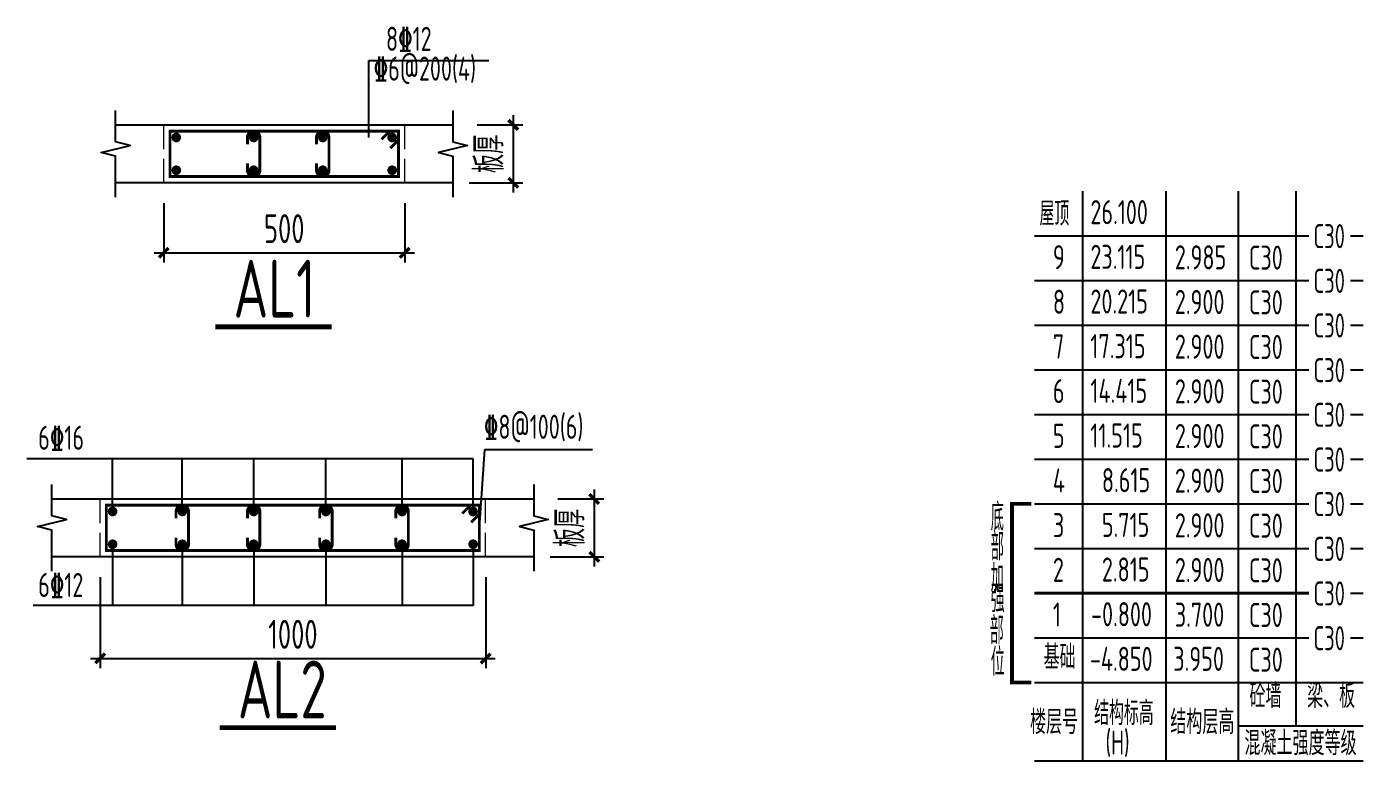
# Model space of a CAD drawing. Extents: x -1712635 to -854203, y -534641 to -21985.
# Drawn here: x -1205130 to -1191265, y -183916 to -176326 of the extents above; entities that cross this region are included whole.
import ezdxf
from ezdxf.enums import TextEntityAlignment as Align

# ---------------------------------------------------------------- set-up
doc = ezdxf.new("R2010")
doc.units = 0
doc.header["$LTSCALE"] = 1000
doc.linetypes.add('DASH', pattern=[0.35, 0.25, -0.1])
doc.layers.get('0').update_dxf_attribs({"linetype": 'CONTINUOUS'})
doc.layers.get('Defpoints').update_dxf_attribs({"linetype": 'CONTINUOUS'})
for name, color, linetype, lineweight in [('7549', 9, 'CONTINUOUS', 18), ('S-REIN', 12, 'CONTINUOUS', 50), ('S-Thin-D', 7, 'DASH', 18)]:
    doc.layers.add(name, color=color, linetype=linetype, lineweight=lineweight)
for name, color, linetype in [('AXIS', 3, 'CONTINUOUS'), ('BEAM_DE', 7, 'CONTINUOUS'), ('NUM', 7, 'CONTINUOUS'), ('REIN', 6, 'CONTINUOUS'), ('S-0-TEXT', 7, 'CONTINUOUS'), ('S-B表格', 2, 'CONTINUOUS'), ('TEXT', 2, 'CONTINUOUS'), ('THIN', 7, 'CONTINUOUS'), ('大样详图_文字', 60, 'CONTINUOUS')]:
    doc.layers.add(name, color=color, linetype=linetype)
doc.styles.add('TSSD_DIMENSION', font='Tssdeng.shx', dxfattribs={"width": 0.7, "bigfont": 'tssdchn.shx'})
doc.styles.add('TSSD_Norm', font='Tssdeng.shx', dxfattribs={"bigfont": 'tssdchn.shx'})
doc.styles.add('TSSD_REIN', font='tssdeng.shx', dxfattribs={"width": 0.7, "height": 300, "bigfont": 'tssdchn.shx'})
doc.dimstyles.new('TSSD_25_100', dxfattribs={"dimtxt": 300, "dimasz": 100, "dimexe": 100, "dimexo": 250, "dimgap": 100, "dimtad": 1, "dimdec": 0, "dimlfac": 0.25, "dimzin": 0, "dimdsep": 46, "dimtxsty": 'TSSD_DIMENSION', "dimblk": 'ARCHTICK', "dimcen": 0, "dimdle": 100, "dimclrt": 7, "dimadec": 0, "dimazin": 0, "dimtfac": 1, "dimtdec": 0, "dimtix": 1, "dimtmove": 2, "dimatfit": 3, "dimldrblk": 'ARCHTICK', "dimfxl": 0, "dimtolj": 1, "dimtzin": 0, "dimarcsym": 0})

# ---------------------------------------------------------------- blocks, each defined once
blk = doc.blocks.new('B20200424131938')
at = {"layer": '7549', "const_width": 40}
blk.add_lwpolyline([(417, 3688), (217, 3688), (217, 1834), (417, 1834)], dxfattribs=at)
at = {"layer": 'S-0-TEXT'}
blk.add_lwpolyline([(1641, 0, 27, 27, 0), (2658, 0, 0, 0, 0)], format="xyseb", dxfattribs=at)
at = {"layer": 'S-B表格'}
for p, q in [((952, 1021), (952, 6932)), ((1817, 1021), (1817, 6932)), ((2567, 1021), (2567, 6932)), ((3167, 1385), (3167, 6932)), ((452, 6469), (3167, 6469)), ((452, 6469), (3167, 6469)), ((3167, 6469), (3298, 6469)), ((3167, 6469), (3298, 6469)), ((3167, 6469), (3298, 6469)), ((3731, 6469), (3862, 6469)), ((3731, 6469), (3862, 6469)), ((3731, 6469), (3862, 6469)), ((452, 6005), (3167, 6005)), ((452, 6005), (3167, 6005)), ((3167, 6005), (3298, 6005)), ((3167, 6005), (3298, 6005)), ((3167, 6005), (3298, 6005)), ((3731, 6005), (3862, 6005)), ((3731, 6005), (3862, 6005)), ((3731, 6005), (3862, 6005)), ((452, 5542), (3167, 5542)), ((452, 5542), (3167, 5542)), ((3167, 5542), (3298, 5542)), ((3167, 5542), (3298, 5542)), ((3167, 5542), (3298, 5542)), ((3731, 5542), (3862, 5542)), ((3731, 5542), (3862, 5542)), ((3731, 5542), (3862, 5542)), ((452, 5078), (3167, 5078)), ((452, 5078), (3167, 5078)), ((3167, 5078), (3298, 5078)), ((3167, 5078), (3298, 5078)), ((3167, 5078), (3298, 5078)), ((3731, 5078), (3862, 5078)), ((3731, 5078), (3862, 5078)), ((3731, 5078), (3862, 5078)), ((452, 4615), (3167, 4615)), ((3167, 4615), (3298, 4615)), ((3731, 4615), (3862, 4615)), ((452, 4151), (3167, 4151)), ((3167, 4151), (3298, 4151)), ((3731, 4151), (3862, 4151)), ((452, 3688), (3167, 3688)), ((3167, 3688), (3298, 3688)), ((3731, 3688), (3862, 3688)), ((452, 3224), (3167, 3224)), ((3167, 3224), (3298, 3224)), ((3731, 3224), (3862, 3224)), ((452, 2761), (3167, 2761)), ((3167, 2761), (3298, 2761)), ((3731, 2761), (3862, 2761)), ((452, 2297), (3167, 2297)), ((3167, 2297), (3298, 2297)), ((3731, 2297), (3862, 2297)), ((452, 1834), (3167, 1834)), ((452, 1834), (3862, 1834)), ((452, 1834), (2854, 1834)), ((452, 1834), (2854, 1834)), ((2567, 1385), (3862, 1385)), ((452, 1021), (3862, 1021))]:
    blk.add_line(p, q, dxfattribs=at)
at = {"style": 'TSSD_REIN'}
for s, width, p, p2 in [('底', 0.535575, (-3, 3408), (134, 3408)), ('部', 0.530918, (-3, 3100), (134, 3100)), ('加', 0.526341, (-3, 2774), (134, 2774))]:
    blk.add_text(s, height=285, dxfattribs=dict(at, width=width)).set_placement(p, p2, align=Align.FIT)
for s, height, width, p in [('强', 285, 0.535575, (-3, 2477)), ('部', 285, 0.535575, (-13, 2146)), ('位', 285, 0.535575, (-3, 1820)), ('砼墙', 250, 0.7, (2681, 1495)), ('梁、板', 250, 0.7, (3279, 1495))]:
    blk.add_text(s, height=height, dxfattribs=dict(at, width=width)).set_placement(p, align=Align.BOTTOM_LEFT)
for s, width, p in [('结构标高', 0.65, (1070, 1392)), ('楼层号', 0.7, (405, 1299)), ('结构层高', 0.7, (1860, 1299)), ('(H)', 0.65, (1188, 1086)), ('混凝土强度等级', 0.7, (2629, 1080))]:
    blk.add_text(s, height=250, dxfattribs=dict(at, width=width)).set_placement(p)
at = {"layer": 'S-0-TEXT', "style": 'TSSD_REIN', "width": 0.7}
blk.add_text('层高表', height=360, dxfattribs=at).set_placement((1790, 90))
at = {"layer": 'S-B表格', "style": 'TSSD_REIN'}
for s, width, p in [('屋顶', 0.65, (503, 6575)), ('26.100', 0.7, (1031, 6590)), ('C30', 0.65, (3345, 6341)), ('9', 0.7, (642, 6123)), ('23.115', 0.7, (1031, 6126)), ('2.985', 0.7, (1907, 6121)), ('C30', 0.7, (2675, 6118)), ('C30', 0.65, (3345, 5877)), ('8', 0.7, (642, 5660)), ('20.215', 0.7, (1031, 5663)), ('2.900', 0.7, (1907, 5658)), ('C30', 0.7, (2675, 5654)), ('C30', 0.65, (3345, 5414)), ('7', 0.7, (642, 5196)), ('17.315', 0.7, (1031, 5199)), ('2.900', 0.7, (1907, 5194)), ('C30', 0.7, (2675, 5191)), ('C30', 0.65, (3345, 4950)), ('6', 0.7, (642, 4733)), ('14.415', 0.7, (1031, 4736)), ('2.900', 0.7, (1907, 4731)), ('C30', 0.7, (2675, 4727)), ('C30', 0.65, (3345, 4487)), ('5', 0.7, (642, 4269)), ('11.515', 0.7, (1031, 4272)), ('2.900', 0.7, (1907, 4267)), ('C30', 0.7, (2675, 4264)), ('C30', 0.65, (3345, 4023)), ('4', 0.7, (642, 3806)), ('8.615', 0.7, (1150, 3809)), ('2.900', 0.7, (1907, 3804)), ('C30', 0.7, (2675, 3800)), ('C30', 0.65, (3345, 3560)), ('3', 0.7, (642, 3342)), ('5.715', 0.7, (1150, 3345)), ('2.900', 0.7, (1907, 3340)), ('C30', 0.7, (2675, 3337)), ('C30', 0.65, (3345, 3096)), ('2', 0.7, (642, 2879)), ('2.815', 0.7, (1150, 2882)), ('2.900', 0.7, (1907, 2877)), ('C30', 0.7, (2675, 2873)), ('C30', 0.65, (3345, 2633)), ('1', 0.7, (642, 2415)), ('-0.800', 0.7, (1038, 2418)), ('3.700', 0.7, (1907, 2413)), ('C30', 0.7, (2675, 2410)), ('C30', 0.65, (3345, 2169)), ('基础', 0.7, (545, 1974)), ('-4.850', 0.7, (1026, 1955)), ('3.950', 0.7, (1891, 1955)), ('C30', 0.7, (2675, 1946))]:
    blk.add_text(s, height=250, dxfattribs=dict(at, width=width)).set_placement(p)
at = {"layer": 'TEXT', "style": 'TSSD_REIN', "width": 0.65}
blk.add_text('注：连梁(LLx，LLkx)砼强度同剪力墙', height=250, dxfattribs=at).set_placement((443, 627))
blk = doc.blocks.new('_ArchTick')
at = {"color": 0, "const_width": 0.35}
blk.add_lwpolyline([(-0.5, -0.5), (0.5, 0.5)], dxfattribs=at)
blk = doc.blocks.new('*D1421')
at = {"layer": 'AXIS', "color": 0, "lineweight": -2}
for p, q in [((-1200083, -177245), (-1200083, -178045)), ((-1200459, -177345), (-1199983, -177345)), ((-1200540, -177945), (-1199983, -177945))]:
    blk.add_line(p, q, dxfattribs=at)
at = {"layer": 'Defpoints', "color": 0}
for p in [(-1200709, -177345), (-1200790, -177945), (-1200083, -177945)]:
    blk.add_point(p, dxfattribs=at)
at = {"layer": 'AXIS', "color": 0, "lineweight": -2, "xscale": 100, "yscale": 100, "zscale": 100}
for p, rotation in [((-1200083, -177345), 90), ((-1200083, -177945), 270)]:
    blk.add_blockref('_ArchTick', p, dxfattribs=dict(at, rotation=rotation))
at = {"layer": 'AXIS', "color": 7, "insert": (-1200333, -177645), "char_height": 300, "attachment_point": 5, "rotation": 90, "style": 'TSSD_DIMENSION'}
blk.add_mtext('\\A1;板厚', dxfattribs=at)
blk = doc.blocks.new('*D1422')
at = {"layer": 'AXIS', "color": 0, "lineweight": -2}
for p, q in [((-1203709, -178155), (-1203709, -178771)), ((-1201209, -178155), (-1201209, -178771)), ((-1203809, -178671), (-1201109, -178671))]:
    blk.add_line(p, q, dxfattribs=at)
at = {"layer": 'Defpoints', "color": 0}
for p in [(-1203709, -177905), (-1201209, -177905), (-1201209, -178671)]:
    blk.add_point(p, dxfattribs=at)
at = {"layer": 'AXIS', "color": 0, "lineweight": -2, "xscale": 100, "yscale": 100, "zscale": 100, "rotation": 180}
blk.add_blockref('_ArchTick', (-1203709, -178671), dxfattribs=at)
at = {"layer": 'AXIS', "color": 0, "lineweight": -2, "xscale": 100, "yscale": 100, "zscale": 100}
blk.add_blockref('_ArchTick', (-1201209, -178671), dxfattribs=at)
at = {"layer": 'AXIS', "color": 7, "insert": (-1202459, -178421), "char_height": 300, "attachment_point": 5, "style": 'TSSD_DIMENSION'}
blk.add_mtext('\\A1;500', dxfattribs=at)
blk = doc.blocks.new('*D1423')
at = {"layer": 'AXIS', "color": 0, "lineweight": -2}
for p, q in [((-1199243, -181126), (-1199243, -181926)), ((-1199619, -181226), (-1199143, -181226)), ((-1199701, -181826), (-1199143, -181826))]:
    blk.add_line(p, q, dxfattribs=at)
at = {"layer": 'Defpoints', "color": 0}
for p in [(-1199869, -181226), (-1199951, -181826), (-1199243, -181826)]:
    blk.add_point(p, dxfattribs=at)
at = {"layer": 'AXIS', "color": 0, "lineweight": -2, "xscale": 100, "yscale": 100, "zscale": 100}
for p, rotation in [((-1199243, -181226), 90), ((-1199243, -181826), 270)]:
    blk.add_blockref('_ArchTick', p, dxfattribs=dict(at, rotation=rotation))
at = {"layer": 'AXIS', "color": 7, "insert": (-1199493, -181526), "char_height": 300, "attachment_point": 5, "rotation": 90, "style": 'TSSD_DIMENSION'}
blk.add_mtext('\\A1;板厚', dxfattribs=at)
blk = doc.blocks.new('*D1424')
at = {"layer": 'AXIS', "color": 0, "lineweight": -2}
for p, q in [((-1204369, -182036), (-1204369, -182980)), ((-1200369, -182036), (-1200369, -182980)), ((-1204469, -182880), (-1200269, -182880))]:
    blk.add_line(p, q, dxfattribs=at)
at = {"layer": 'Defpoints', "color": 0}
for p in [(-1204369, -181786), (-1200369, -181786), (-1200369, -182880)]:
    blk.add_point(p, dxfattribs=at)
at = {"layer": 'AXIS', "color": 0, "lineweight": -2, "xscale": 100, "yscale": 100, "zscale": 100, "rotation": 180}
blk.add_blockref('_ArchTick', (-1204369, -182880), dxfattribs=at)
at = {"layer": 'AXIS', "color": 0, "lineweight": -2, "xscale": 100, "yscale": 100, "zscale": 100}
blk.add_blockref('_ArchTick', (-1200369, -182880), dxfattribs=at)
at = {"layer": 'AXIS', "color": 7, "insert": (-1202369, -182630), "char_height": 300, "attachment_point": 5, "style": 'TSSD_DIMENSION'}
blk.add_mtext('\\A1;1000', dxfattribs=at)

msp = doc.modelspace()

# ---------------------------------------------------------------- linework, layer by layer
at = {"layer": 'BEAM_DE'}
for p, q in [((-1204208.99, -177344.82), (-1200708.99, -177344.82)), ((-1203708.99, -177944.82), (-1204208.99, -177944.82)), ((-1201208.99, -177944.82), (-1203708.99, -177944.82)), ((-1200708.99, -177944.82), (-1201208.99, -177944.82)), ((-1204869.49, -181225.57), (-1199869.49, -181225.57)), ((-1204369.49, -181825.57), (-1204869.49, -181825.57)), ((-1200369.49, -181825.57), (-1204369.49, -181825.57)), ((-1199869.49, -181825.57), (-1200369.49, -181825.57))]:
    msp.add_line(p, q, dxfattribs=at)
at = {"layer": 'REIN', "const_width": 30}
for points in [[(-1202840.99, -177744.82), (-1202840.99, -177814.82, 1), (-1202710.99, -177814.82), (-1202710.99, -177474.82, 1), (-1202840.99, -177474.82), (-1202840.99, -177544.82)], [(-1202123.99, -177744.82), (-1202123.99, -177814.82, 1), (-1201993.99, -177814.82), (-1201993.99, -177474.82, 1), (-1202123.99, -177474.82), (-1202123.99, -177544.82)], [(-1203581.49, -181625.57), (-1203581.49, -181695.57, 1), (-1203451.49, -181695.57), (-1203451.49, -181355.57, 1), (-1203581.49, -181355.57), (-1203581.49, -181425.57)], [(-1202840.99, -181625.57), (-1202840.99, -181695.57, 1), (-1202710.99, -181695.57), (-1202710.99, -181355.57, 1), (-1202840.99, -181355.57), (-1202840.99, -181425.57)], [(-1202091.49, -181625.57), (-1202091.49, -181695.57, 1), (-1201961.49, -181695.57), (-1201961.49, -181355.57, 1), (-1202091.49, -181355.57), (-1202091.49, -181425.57)], [(-1201301.32, -181625.57), (-1201301.32, -181695.57, 1), (-1201171.32, -181695.57), (-1201171.32, -181355.57, 1), (-1201301.32, -181355.57), (-1201301.32, -181425.57)]]:
    msp.add_lwpolyline(points, format="xyb", dxfattribs=at)
at = {"layer": 'S-B表格', "color": 6, "linetype": 'ByBlock', "ltscale": 0.5, "const_width": 30}
msp.add_lwpolyline([(-1194674.95, -182203.98), (-1191828.57, -182203.98)], dxfattribs=at)
at = {"layer": 'S-REIN', "const_width": 30}
for points in [[(-1201273.99, -177409.82), (-1201273.99, -177879.82), (-1203643.99, -177879.82), (-1203643.99, -177409.82), (-1201273.99, -177409.82)], [(-1201450.77, -177494.67), (-1201365.92, -177409.82)], [(-1201273.99, -177501.74), (-1201358.85, -177586.6)], [(-1200434.49, -181290.57), (-1200434.49, -181760.57), (-1204304.49, -181760.57), (-1204304.49, -181290.57), (-1200434.49, -181290.57)], [(-1200611.27, -181375.42), (-1200526.41, -181290.57)], [(-1200434.49, -181382.49), (-1200519.34, -181467.34)]]:
    msp.add_lwpolyline(points, dxfattribs=at)
at = {"layer": 'S-REIN', "const_width": 50}
for points in [[(-1203603.99, -177474.82, 1), (-1203553.99, -177474.82, 1)], [(-1202800.99, -177474.82, 1), (-1202750.99, -177474.82, 1)], [(-1202083.99, -177474.82, 1), (-1202033.99, -177474.82, 1)], [(-1201363.99, -177474.82, 1), (-1201313.99, -177474.82, 1)], [(-1203603.99, -177814.82, 1), (-1203553.99, -177814.82, 1)], [(-1202800.99, -177814.82, 1), (-1202750.99, -177814.82, 1)], [(-1202083.99, -177814.82, 1), (-1202033.99, -177814.82, 1)], [(-1201363.99, -177814.82, 1), (-1201313.99, -177814.82, 1)], [(-1204264.49, -181355.57, 1), (-1204214.49, -181355.57, 1)], [(-1203541.49, -181355.57, 1), (-1203491.49, -181355.57, 1)], [(-1202800.99, -181355.57, 1), (-1202750.99, -181355.57, 1)], [(-1202051.49, -181355.57, 1), (-1202001.49, -181355.57, 1)], [(-1201261.32, -181355.57, 1), (-1201211.32, -181355.57, 1)], [(-1200524.49, -181355.57, 1), (-1200474.49, -181355.57, 1)], [(-1204264.49, -181695.57, 1), (-1204214.49, -181695.57, 1)], [(-1203541.49, -181695.57, 1), (-1203491.49, -181695.57, 1)], [(-1202800.99, -181695.57, 1), (-1202750.99, -181695.57, 1)], [(-1202051.49, -181695.57, 1), (-1202001.49, -181695.57, 1)], [(-1201261.32, -181695.57, 1), (-1201211.32, -181695.57, 1)], [(-1200524.49, -181695.57, 1), (-1200474.49, -181695.57, 1)]]:
    msp.add_lwpolyline(points, format="xyb", close=True, dxfattribs=at)
at = {"layer": 'S-Thin-D'}
for p, q in [((-1203708.99, -177944.82), (-1203708.99, -177344.82)), ((-1201208.99, -177944.82), (-1201208.99, -177344.82)), ((-1204369.49, -181825.57), (-1204369.49, -181225.57)), ((-1200369.49, -181825.57), (-1200369.49, -181225.57))]:
    msp.add_line(p, q, dxfattribs=at)
at = {"layer": 'TEXT', "const_width": 50}
for points in [[(-1203172.84, -179439.32), (-1201967.44, -179439.32)], [(-1203128.75, -183598.28), (-1201923.35, -183598.28)]]:
    msp.add_lwpolyline(points, dxfattribs=at)
at = {"layer": 'THIN'}
for points in [[(-1204208.99, -178094.82), (-1204208.99, -177669.82), (-1204358.99, -177632.32), (-1204058.99, -177557.32), (-1204208.99, -177519.82), (-1204208.99, -177194.82)], [(-1200708.99, -177194.82), (-1200708.99, -177519.82), (-1200558.99, -177557.32), (-1200858.99, -177632.32), (-1200708.99, -177669.82), (-1200708.99, -178094.82)], [(-1204869.49, -181975.57), (-1204869.49, -181550.57), (-1205019.49, -181513.07), (-1204719.49, -181438.07), (-1204869.49, -181400.57), (-1204869.49, -181075.57)], [(-1199869.49, -181075.57), (-1199869.49, -181400.57), (-1199719.49, -181438.07), (-1200019.49, -181513.07), (-1199869.49, -181550.57), (-1199869.49, -181975.57)]]:
    msp.add_lwpolyline(points, dxfattribs=at)
at = {"layer": '大样详图_文字'}
for p, q in [((-1201581.79, -176674.82), (-1200335.79, -176674.82)), ((-1201581.79, -177474.82), (-1201581.79, -176674.82)), ((-1200434.49, -181525.57), (-1200376.38, -180712.35)), ((-1200376.38, -180712.35), (-1199260.88, -180712.35)), ((-1200499.49, -180810.35), (-1205130.38, -180810.35)), ((-1204239.49, -181355.57), (-1204239.49, -180810.35)), ((-1203516.49, -181355.57), (-1203516.49, -180810.35)), ((-1202775.99, -181355.57), (-1202775.99, -180810.35)), ((-1202026.49, -181355.57), (-1202026.49, -180810.35)), ((-1201236.32, -181355.57), (-1201236.32, -180810.35)), ((-1200499.49, -181355.57), (-1200499.49, -180810.35)), ((-1204239.49, -181695.57), (-1204239.49, -182331.35)), ((-1203516.49, -181695.57), (-1203516.49, -182331.35)), ((-1202775.99, -181695.57), (-1202775.99, -182331.35)), ((-1202026.49, -181695.57), (-1202026.49, -182331.35)), ((-1201236.32, -181695.57), (-1201236.32, -182331.35)), ((-1200499.49, -181695.57), (-1200499.49, -182331.35)), ((-1200499.49, -182331.35), (-1205063.38, -182331.35))]:
    msp.add_line(p, q, dxfattribs=at)

# ---------------------------------------------------------------- block references
at = {"layer": 'S-B表格'}
msp.add_blockref('B20200424131938', (-1195126.58, -184964.58), dxfattribs=at)

# ---------------------------------------------------------------- texts
at = {"layer": 'NUM', "style": 'TSSD_Norm', "width": 0.7}
for s, p in [('AL1', (-1202984.8, -179343.49)), ('AL2', (-1202940.72, -183502.45))]:
    msp.add_text(s, height=600, dxfattribs=at).set_placement(p)
at = {"layer": '大样详图_文字', "style": 'TSSD_REIN', "width": 0.7}
for s, p in [('8\x8412', (-1201403.4, -176651.56)), ('%%1326@200(4)', (-1201530.65, -176960.34)), ('%%1328@100(6)', (-1200387.15, -180676.86)), ('6%%13216', (-1205011.43, -180790.48))]:
    msp.add_text(s, height=250, dxfattribs=at).set_placement(p, align=Align.BOTTOM_LEFT)
at = {"layer": '大样详图_文字', "color": 1, "style": 'TSSD_REIN', "width": 0.7}
msp.add_text('6%%13212', height=250, dxfattribs=at).set_placement((-1205011.43, -182317.98), align=Align.BOTTOM_LEFT)

# ---------------------------------------------------------------- dimensions: what is measured, and where the dimension line sits
at = {"layer": 'AXIS'}
for base, p1, p2, picture, middle in [((-1200082.95, -177944.82), (-1200708.99, -177344.82), (-1200790.17, -177944.82), '*D1421', (-1200332.95, -177644.82)), ((-1199243.45, -181825.57), (-1199869.49, -181225.57), (-1199950.67, -181825.57), '*D1423', (-1199493.45, -181525.57))]:
    dim = msp.add_linear_dim(base=base, p1=p1, p2=p2, angle=90, text='板厚', dimstyle='TSSD_25_100', dxfattribs=at)
    dim.commit()
    dim.dimension.update_dxf_attribs({"geometry": picture, "text_midpoint": middle})
dim = msp.add_linear_dim(base=(-1201208.99, -178670.58), p1=(-1203708.99, -177905.08), p2=(-1201208.99, -177905.08), text='500', dimstyle='TSSD_25_100', dxfattribs=at)
dim.commit()
dim.dimension.update_dxf_attribs({"geometry": '*D1422', "text_midpoint": (-1202458.99, -178420.58)})
dim = msp.add_linear_dim(base=(-1200369.49, -182879.83), p1=(-1204369.49, -181785.83), p2=(-1200369.49, -181785.83), dimstyle='TSSD_25_100', dxfattribs=at)
dim.commit()
dim.dimension.update_dxf_attribs({"geometry": '*D1424', "text_midpoint": (-1202369.49, -182629.83)})

doc.saveas('drawing.dxf')
